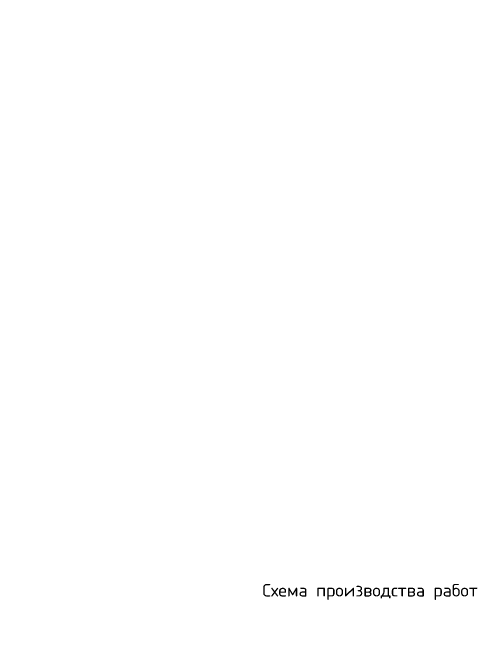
# Model space of a CAD drawing. Header units: millimetres. Extents: x 5763 to 12018931, y 39842 to 3600577.
# Drawn here: x 421572 to 473417, y 573351 to 642921 of the extents above; entities that cross this region are included whole.
import ezdxf

# ---------------------------------------------------------------- set-up
doc = ezdxf.new("R2010")
doc.units = ezdxf.units.MM
doc.layers.add('Архитектура', color=7, linetype='Continuous')
doc.styles.add('MStandart', font='romans.shx', dxfattribs={"width": 0.85, "height": 3})
doc.styles.add('VSSP_ROMANS07', font='romans.shx', dxfattribs={"width": 0.7, "oblique": 15, "height": 250})
doc.dimstyles.new('VSSP-100', dxfattribs={"dimscale": 100, "dimtxt": 2.5, "dimasz": 2.5, "dimexe": 1.25, "dimexo": 0.625, "dimtad": 1, "dimdec": 0, "dimrnd": 0.001, "dimzin": 1, "dimtxsty": 'VSSP_ROMANS07', "dimblk": 'OBLIQUE', "dimcen": 2.5, "dimdle": 2, "dimaunit": 1, "dimadec": 3, "dimazin": 2, "dimtfac": 1, "dimtdec": 0, "dimtix": 1, "dimtmove": 2, "dimatfit": 3, "dimldrblk": 'OBLIQUE', "dimfxl": 1.25, "dimtolj": 1, "dimtzin": 0, "dimarcsym": 0})

# ---------------------------------------------------------------- blocks, each defined once
blk = doc.blocks.new('_OBLIQUE')
at = {"color": 0, "linetype": 'ByBlock'}
blk.add_line((-0.5, -0.5), (0.5, 0.5), dxfattribs=at)
blk = doc.blocks.new('*D109')
at = {"layer": 'Defpoints', "color": 0, "transparency": 16777216}
for p in [(422237, 563848), (424058, 563848), (423264, 555667)]:
    blk.add_point(p, dxfattribs=at)
at = {"layer": 'Архитектура', "color": 0, "lineweight": -2, "transparency": 16777216}
for p, q in [((423996, 563848), (422112, 563848)), ((422237, 555467), (422237, 564048)), ((423202, 555667), (422112, 555667))]:
    blk.add_line(p, q, dxfattribs=at)
at = {"layer": 'Архитектура', "color": 0, "lineweight": -2, "transparency": 16777216, "xscale": 250, "yscale": 250, "zscale": 250}
for p, rotation in [((422237, 563848), 90), ((422237, 555667), 270)]:
    blk.add_blockref('_OBLIQUE', p, dxfattribs=dict(at, rotation=rotation))
at = {"layer": 'Архитектура', "color": 0, "lineweight": 20, "transparency": 16777216, "insert": (421874, 559757), "char_height": 250, "width": 166326.95, "attachment_point": 5, "rotation": 90, "style": 'VSSP_ROMANS07'}
blk.add_mtext('\\A1;{\\H2.4x;4250}', dxfattribs=at)

msp = doc.modelspace()

# ---------------------------------------------------------------- texts
at = {"color": 7, "lineweight": 18, "ltscale": 0.5, "style": 'MStandart'}
msp.add_text('Схема производства работ ', height=1400, dxfattribs=at).set_placement((449422.88038, 577808.94928))

# ---------------------------------------------------------------- dimensions: what is measured, and where the dimension line sits
at = {"layer": 'Архитектура', "color": 7, "lineweight": 20}
dim = msp.add_linear_dim(base=(422236.56687, 563847.68122), p1=(423264.4499, 555666.75525), p2=(424058.00829, 563847.68122), angle=90, text='{\\H2.4x;4250}', dimstyle='VSSP-100', override={"dimfxl": 100}, dxfattribs=at)
dim.commit()
dim.dimension.update_dxf_attribs({"geometry": '*D109', "text_midpoint": (421874.06687, 559757.21824)})

doc.saveas('drawing.dxf')
